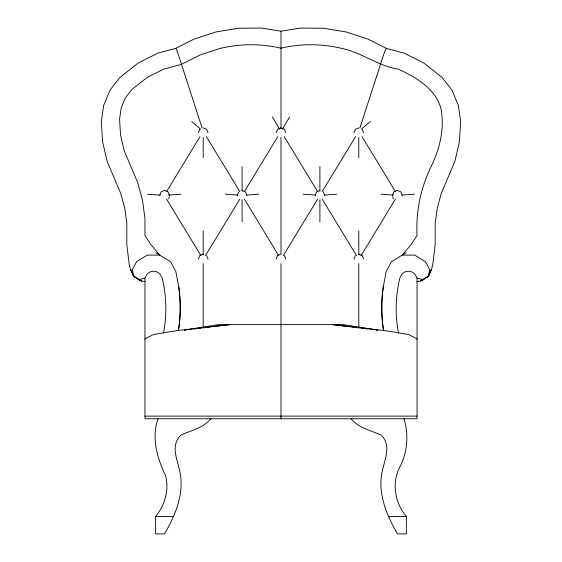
<?xml version="1.0" encoding="UTF-8"?>
<svg xmlns="http://www.w3.org/2000/svg" width="562" height="562" viewBox="0 0 562 562"><rect width="100%" height="100%" fill="white"/><g stroke="black" fill="none" stroke-linecap="round" stroke-linejoin="round"><path stroke-width="0.84" d="M134.002 276.363L130.735 269.83L134.283 276.715L141.54 280.972L138.709 279.679L133.356 276.005L130.145 268.271L129.309 265.095L126.822 244.8L126.822 223.493L124.771 208.158L120.668 193.293L107.082 161.175L102.628 142.038L101.315 121.842L103.661 105.389L110.18 89.85L120.001 77.345L138.104 63.084L157.873 53.109L175.597 48.388L193.904 39.15L216.026 31.922L238.822 28.219L261.85 28.1L281 31.205L300.15 28.1L323.178 28.219L345.974 31.922L368.096 39.15L386.403 48.388L404.127 53.109L423.896 63.084L441.999 77.345L451.82 89.85L458.339 105.389L460.685 121.842L459.372 142.038L454.918 161.175L441.332 193.293L437.229 208.158L435.178 223.493L435.178 244.8L432.691 265.095L431.265 269.83L427.717 276.715L420.46 280.972L423.291 279.679L428.644 276.005L429.586 269.479L425.406 261.681L414.665 255.099L402.209 255.099L391.468 261.681L386.178 271.558L383.263 286.894A149.127 149.127 0 0 0 383.263 328.756L383.579 330.442M178.421 330.442L178.737 328.756A152.555 150.82 0 0 0 178.737 286.894L175.822 271.558L170.532 261.681L155.934 252.844M158.055 418.739C151.087 438.255 157.43 458.416 165.776 476.309C169.232 490.528 164.645 505.315 155.653 516.541L155.653 533.9L164.54 533.9C175 515.797 183.872 495.199 180.29 473.815C178.238 461.079 169.366 445.49 181.259 434.876C191.558 430.309 203.402 428.019 210.919 418.739M359.877 128.038L383.481 55.118L385.616 49.266L386.403 48.388M159.791 195.288L161.203 191.818L164.624 190.377L168.038 191.818L169.457 195.288M168.607 198.723L169.457 196.644M198.365 132.765L199.777 129.295M198.365 259.019L199.777 255.548L203.198 254.115M237.241 195.471L238.653 192M276.167 132.765L277.579 129.295L281 127.862L284.421 129.295L285.833 132.765M276.167 259.019L277.579 255.548L281 254.115L281 137.486M315.092 195.471L316.511 192L319.926 190.56M353.969 132.765L355.388 129.295L358.802 127.862M353.969 259.019L355.388 255.548M392.543 195.288L393.962 191.818L397.376 190.377L400.797 191.818L402.209 195.288M428.644 276.005L431.265 269.83L427.998 276.363M398.514 332.894A128.171 128.171 0 0 1 399.828 278.092L402.097 273.933A8.732 8.732 0 0 1 414.777 273.933L417.046 278.092L417.046 418.739L144.954 418.739L144.954 278.092L147.223 273.933A8.732 8.732 0 0 1 159.903 273.933L162.172 278.092A128.171 128.171 0 0 1 163.486 332.894M282.3 129.183L289.641 116.952M166.556 191.635L200.03 136.552M205.46 255.647L239.833 199.081M244.358 191.635L277.832 136.552M283.262 255.647L317.642 199.081M322.167 191.635L355.641 136.552M361.064 255.647L395.444 199.081M361.352 129.176L370.274 121.603M427.717 276.715L420.769 280.972L417.046 281.555M406.066 252.844L402.209 255.099L411.173 244.533L417.046 235.534C415.747 211.347 420.882 187.034 431.714 165.376C440.123 147.715 444.816 127.483 440.847 108.037C435.086 88.29 415.817 77.17 398.289 69.105C378.142 66.049 361.991 52.659 342.139 48.501A130.159 128.677 0 0 0 281 48.184A130.159 128.677 0 0 0 219.861 48.501L200.163 54.936L181.442 64.384L163.711 69.105L147.082 77.493L132.154 89.26L125.466 97.767L121.153 108.037L119.558 119.263L120.591 135.21L124.202 150.735L137.571 182.285L142.495 200.114L144.954 218.506L144.954 235.534L150.827 244.533L159.791 255.099L147.335 255.099L136.594 261.681L132.414 269.479L133.356 276.005M138.709 279.679L144.954 278.092M184.308 330.126L186.022 329.845M187.729 329.571L218.513 324.618L343.487 324.618L374.271 329.571M184.35 330.217L186.085 329.999M193.904 329.03L195.639 328.812M198.245 328.489L200.852 328.166M202.587 327.955L205.193 327.632M206.928 327.414L210.406 326.986M212.141 326.768L229.507 324.618L177.585 330.54L160.268 333.336L153.271 334.594L144.954 338.886L145.656 338.886M168.467 195.07L180.992 194.22M246.275 195.07L258.794 194.22M324.077 195.07L336.603 194.22M401.879 195.07L414.405 194.22M416.344 338.886L417.046 338.886L408.729 334.594L401.732 333.336L384.415 330.54L332.493 324.618L349.859 326.768M144.954 416.119L417.046 416.119M155.653 516.541L173.286 516.541M388.714 516.541L406.347 516.541L406.347 533.9L397.46 533.9C387 515.797 378.128 495.199 381.71 473.815C383.762 461.079 392.634 445.49 380.741 434.876C370.442 430.309 358.598 428.019 351.081 418.739M381.008 194.22L393.533 195.07M303.206 194.22L315.725 195.07M225.397 194.22L237.923 195.07M147.595 194.22L160.121 195.07M351.594 326.986L355.072 327.414M356.807 327.632L359.413 327.955M361.148 328.166L363.754 328.489M366.361 328.812L368.096 329.03M375.915 329.999L377.65 330.217M144.954 281.555L141.231 280.972L134.283 276.715M375.978 329.845L377.692 330.126M417.046 278.092L423.291 279.679M203.198 127.862L206.612 129.295L208.031 132.765M242.074 190.56L245.489 192L246.908 195.471M358.802 254.115L362.223 255.548L363.635 259.019M191.726 121.603L200.648 129.176M175.597 48.388L176.384 49.266L178.519 55.118L202.123 128.038M406.347 516.541C394.924 502.842 391.342 482.849 399.912 466.797C407.569 452.052 408.862 434.559 403.945 418.739M361.97 136.552L395.444 191.635M284.168 136.552L317.642 191.635M322.167 199.081L356.54 255.647M206.359 136.552L239.833 191.635M244.358 199.081L278.738 255.647M166.556 199.081L200.936 255.647M272.359 116.952L279.7 129.183M392.543 196.644L393.393 198.723M362.223 129.295L363.635 132.765M323.347 192L324.759 195.471M284.421 255.548L285.833 259.019M206.612 255.548L208.031 259.019M358.802 137.486L358.802 157.683M358.802 230.757L358.802 255.036M358.802 263.578L358.802 327.491M319.904 166.745L319.904 191.024M319.904 199.749L319.904 221.702M281 31.205L281 128.719M281 263.578L281 418.739M242.096 166.745L242.096 191.024M242.096 199.749L242.096 221.702M203.198 137.486L203.198 157.683M203.198 230.757L203.198 255.036M203.198 263.578L203.198 327.491M178.737 286.894A149.127 149.127 0 0 1 178.737 328.756M383.263 328.756A152.555 150.82 0 0 1 383.263 286.894"/></g></svg>
